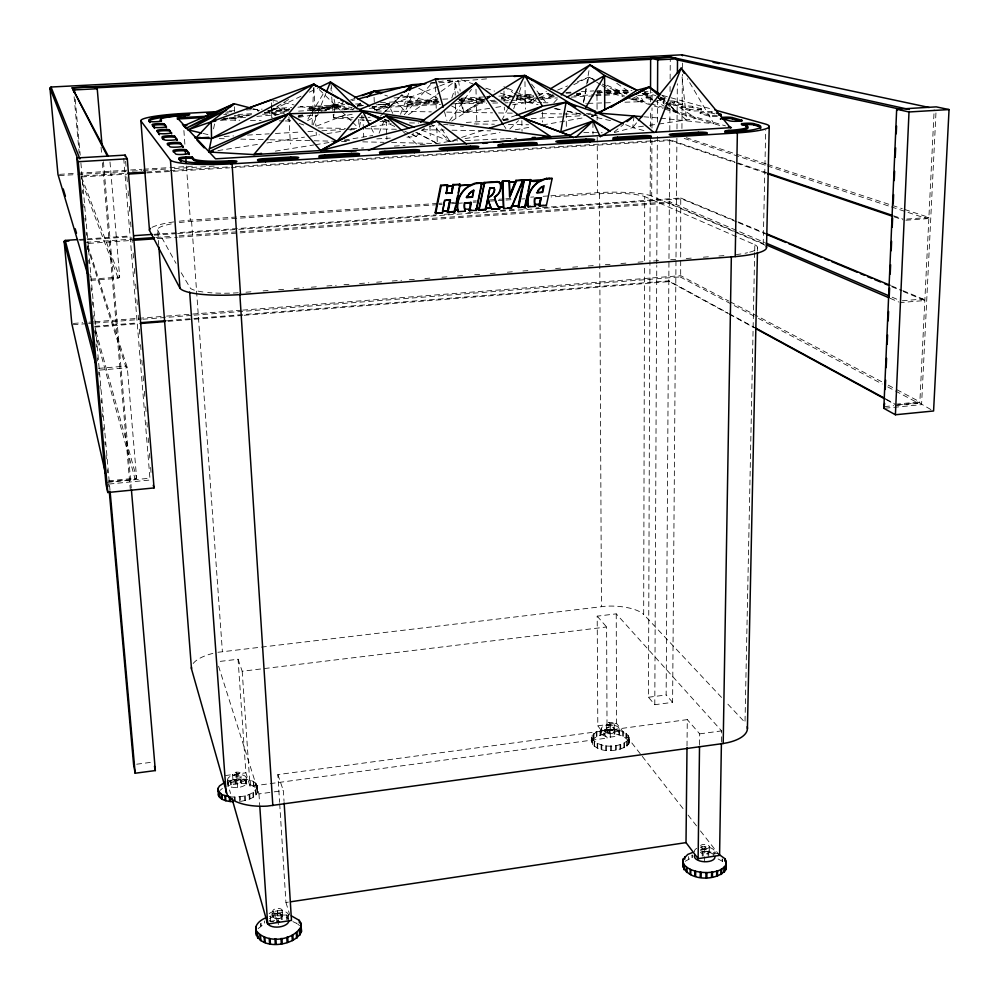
<?xml version="1.0" encoding="UTF-8"?>
<svg xmlns="http://www.w3.org/2000/svg" width="999" height="999" viewBox="0 0 999 999"><rect width="100%" height="100%" fill="white"/><g stroke="black" fill="none" stroke-linecap="round" stroke-linejoin="round"><path stroke-width="0.75" stroke-dasharray="5 3.75" d="M721.54 697.414L643.681 614.447L644.542 266.745M644.567 260.502L644.717 196.578L642.707 195.929A37.762 6.019 -0.9 0 0 603.958 193.494L551.161 196.99M637.824 95.504L647.802 95.092L644.842 94.018L644.842 92.907A36.326 3.859 -1.2 0 0 642.994 92.482M652.597 99.825C638.773 97.09 649.874 95.23 655.232 96.079M646.328 98.027L646.041 96.741M647.577 94.793L647.577 93.681L644.842 92.907M647.876 94.942L647.577 93.681M676.91 138.299L672.602 702.359L654.795 704.707L648.488 697.252L650.361 139.298M650.399 126.823L650.461 109.678M650.486 101.886L650.524 89.423M765.084 245.354A53.122 9.753 -0.2 0 0 763.199 244.206L651.71 196.029L651.91 140.409M651.96 128.047L652.022 107.954M652.06 100.237L652.085 94.056M654.795 704.707L656.768 265.459M656.768 263.898L657.354 133.067M657.404 122.165L657.504 100.35M663.161 102.822L663.161 101.661M665.596 101.049A5.744 0.637 -1 0 0 663.486 101.823L663.473 102.972A5.744 0.637 -1 0 1 665.584 102.21M656.755 100.499L664.81 99.738L664.497 98.451L658.141 96.666M664.81 99.738L664.497 98.451M672.602 702.359L666.133 694.942L669.755 138.312M669.805 130.557L669.979 102.46M670.054 91.546L670.104 84.44M670.142 79.071L670.267 58.804M669.867 102.035A5.744 0.637 -1 0 1 674.263 102.36L682.28 104.633A5.807 0.649 -0.9 0 1 678.845 105.532A5.807 0.649 -0.9 0 1 671.378 105.257L671.39 104.096L663.486 101.823M674.263 102.36L674.275 101.211A5.744 0.637 -1 0 0 669.867 100.874M676.985 128.946L677.334 83.766M681.181 108.029L681.193 106.843M681.518 108.192L681.53 107.005A5.894 0.662 -0.9 0 1 684.989 106.094A5.894 0.662 -0.9 0 1 692.582 106.369L701.023 108.754L701.011 109.952A5.969 0.687 -0.8 0 1 697.564 110.889A5.969 0.687 -0.8 0 1 689.847 110.602L681.518 108.192A5.894 0.662 -0.9 0 1 684.977 107.28A5.894 0.662 -0.9 0 1 692.569 107.555L701.011 109.952M681.93 128.496L682.379 74.313M682.442 68.119L682.492 61.926M682.617 104.795L682.629 103.621M689.847 110.602L689.859 109.403L681.53 107.005M692.569 107.555L692.582 106.369M687.012 746.091L687.287 719.617L277.847 774.6L279.608 802.334M688.386 859.115L688.411 856.618M700.174 113.511L700.187 112.3M685.214 861.3L691.82 857.641L691.857 855.144M717.307 116.533A6.144 0.724 -0.8 0 1 709.34 116.234L700.549 113.686L700.561 112.475A6.069 0.699 -0.8 0 1 704.033 111.526A6.069 0.699 -0.8 0 1 711.875 111.813L714.847 112.65M692.644 854.969L692.619 857.467L691.82 857.641M701.373 110.115L701.398 108.916M699.55 744.779L699.687 733.865L687.287 719.617M709.34 116.234L709.352 114.997L700.561 112.475M714.834 113.874L711.862 113.024L711.875 111.813M702.235 856.068L702.297 851.086L713.323 852.334L718.156 853.945M703.134 856.106L703.196 851.123M704.582 861.725L704.794 846.578L700.524 847.214A4.583 2.223 2.7 0 0 707.479 848.476A4.583 2.223 2.7 0 0 707.679 844.967A4.583 2.223 2.7 0 0 700.611 845.529M700.549 850.673A4.57 2.235 2.8 0 1 705.431 849.562L706.568 849.774A4.57 2.235 2.8 0 1 707.866 853.471A4.57 2.235 2.8 0 1 700.449 852.384M707.866 855.094L707.916 851.36M708.716 856.505L708.791 851.51M709.265 851.672L709.34 846.503M720.229 119.306L720.254 118.057M713.274 856.081L713.323 852.334M714.909 854.058L714.947 851.585M721.428 741.77L721.603 730.881L616.246 613.861L597.19 616.158L597.814 725.823L607.067 738.074L250.075 786.35L245.891 772.814L238.062 659.24L217.17 661.738M722.489 859.003L722.439 861.513L722.052 858.603M754.67 252.522L745.004 722.427L725.798 701.96M754.707 250.974L754.832 244.743L644.717 196.578M757.467 250.811L757.542 247.702M763.199 244.206L765.696 130.407M312.1 124.713L312.6 112.238M312.662 110.677L313.599 87.288M930.906 409.578L919.804 403.146L934.165 109.765M935.951 112.937L921.577 404.632L885.339 408.179M158.741 245.442L157.63 229.096A39.885 6.618 -3 0 1 173.764 223.451M634.103 115.946L632.679 127.622L614.397 132.555M352.147 119.256L333.491 117.832L334.103 113.574M334.303 112.15L335.327 105.045L334.103 99.288M591.545 737.562C590.147 754.507 621.003 753.171 628.808 743.893C632.654 733.241 620.067 729.72 612.075 729.37M628.808 743.893L629.12 737.262M583.553 102.048L586.376 85.714M586.625 84.228L589.198 69.381M607.454 729.457A8.891 3.834 0.6 0 0 604.407 735.938A8.891 3.834 0.6 0 0 619.005 733.94A8.891 3.834 0.6 0 0 607.454 729.457L596.316 732.067L591.883 735.776L591.483 737.899C598.95 748.888 619.805 748.501 628.808 739.397M591.52 742.369L591.883 735.776M359.415 127.173L361.763 115.547M586.338 88.849L583.304 103.534L586.388 103.434M587.562 82.967L588.786 77.098L594.393 79.608M213.549 128.871L214.635 123.651M451.81 97.989L457.704 80.32M513.723 108.816L520.991 87.125M400.524 114.261L409.265 91.733M379.108 133.179L384.265 120.292M313.124 124.975L317.158 114.947M317.744 113.511L325.811 93.469M664.81 98.601L658.166 99.376M411.513 96.791L405.182 111.451L393.082 97.989L411.513 96.791L400.961 95.242M194.131 315.197L680.094 276.898L680.681 275.674L680.744 197.989L536.188 207.954M646.028 97.877L653.995 97.14M647.876 93.819L639.984 94.543M179.033 237.125L669.33 203.059L669.942 201.835L764.572 242.445M501.773 120.367L507.367 109.503M240.572 801.398C246.79 800.199 254.608 798.626 257.555 792.294L257.517 789.959C250.674 780.843 236.376 783.166 226.798 786.201M230.007 796.877C239.398 797.314 251.985 796.69 257.243 787.649L257.205 785.326C253.571 779.058 244.98 779.045 238.561 779.083M310.527 114.748L306.556 121.291L318.319 114.648M311.326 113.436L324.051 92.482M449.513 120.966L471.441 89.41M579.732 92.957C582.892 95.38 575.062 95.017 573.801 95.155M636.55 122.865L632.679 127.622L624.325 124.126M580.569 93.232L576.773 93.881L576.773 94.98M591.92 740.247C601.061 731.305 621.453 730.956 629.12 741.745M404.258 114.673L432.317 82.555M553.858 102.722L558.104 98.277M554.545 96.191L548.951 95.767L552.822 95.105M548.951 95.767L548.938 94.655L550.424 94.218M258.142 928.595L264.71 923.6L264.535 921.003M401.386 95.33L384.503 112.1M382.555 113.911L402.185 94.43M406.943 137.113L415.996 136.576L424.513 128.122M516.271 96.016C533.254 93.094 544.605 98.526 516.221 98.339M533.691 95.817L517.707 97.14M380.332 116.146L383.454 113.112M509.777 129.046L518.531 120.654M357.405 106.069L360.689 103.097M90.709 280.382L118.182 278.359L119.68 277.048L110.002 162.025M514.772 96.091L501.76 97.265L508.666 97.64L508.691 98.751L501.785 98.364L510.302 97.452M219.83 790.559L222.44 788.361M614.173 131.98L623.551 124.438M108.629 481.805L135.14 479.233L136.613 478.109L127.323 367.769L87.2 243.506L132.33 240.372M408.504 114.66L439.822 92.333M441.071 91.433L454.845 81.606L488.336 78.709M438.324 102.198L412.512 104.071C407.729 105.844 402.335 101.661 410.077 101.861L431.531 100.674C439.897 99.912 440.347 102.822 431.568 101.798L405.794 103.671M438.299 101.074L412.462 102.947L405.744 102.547M485.726 98.252L463.673 112.375L451.436 105.819M487.025 97.415L489.622 95.754M905.906 220.23L926.935 218.669L928.895 217.432L903.745 209.178M451.685 121.054L484.353 100.737M485.664 99.925L490.884 96.678M378.484 104.72L383.141 104.47L383.092 103.347C401.086 103.546 376.398 108.379 372.29 106.306M288.586 99.513L267.42 112.437L264.385 112.949L287.7 111.726M389.747 103.746L375.149 105.007M512.649 104.77L527.947 102.385L537.187 96.803M538.511 96.016L546.428 91.234M490.272 96.366L463.673 112.375L459.89 99.188M324.862 110.951L335.327 105.045L342.844 103.047M897.564 404.92L917.969 402.934L919.867 401.873L895.129 388.811M340.684 107.592L314.036 109.528C308.728 111.339 304.433 106.881 312.1 107.255L334.078 106.044C342.22 105.22 342.757 108.267 334.128 107.168L307.517 109.103M340.634 106.456L313.973 108.391L307.455 107.967M593.98 115.06L591.396 116.384L610.526 120.617M594.143 114.985L591.396 116.384L596.84 115.434L591.196 115.185M553.321 95.042L546.503 98.501L540.796 99.7M573.776 84.69L588.786 77.098L594.18 79.883M301.024 96.216L267.42 112.437L264.36 112.875M309.415 92.158L317.819 88.099M596.403 114.298L591.396 116.384L595.379 114.935M509.577 102.735L527.947 102.385L537.849 98.264M539.273 97.677L549.175 93.569M557.654 90.035L567.557 85.914M577.459 81.806L588.786 77.098L595.279 81.269M316.321 126.161L348.164 113.874M438.386 86.463L374.625 110.964L431.356 111.863M439.81 85.914L455.369 79.932M300.187 106.306L321.366 111.014L343.231 102.772M350.512 100.037L354.882 98.389M503.221 119.855L516.271 115.297M227.71 781.181L236.139 779.27M421.478 130.057L449.875 141.309L460.152 137.912M461.613 137.425L485.102 129.645M298.251 115.984L301.223 115.01M313.074 111.126L339.747 102.398M298.264 116.209L302.709 114.873M314.573 111.301L335.327 105.045L352.147 107.58M351.86 100.662L354.87 99.863M357.23 106.206L364.523 105.494M357.18 105.082L361.376 104.545L361.426 105.669M298.089 116.733L305.369 114.947M269.78 921.64L275.437 920.379L275.1 915.184L286.701 915.022L291.87 916.133M269.43 916.445L275.1 915.184M516.333 98.464L527.947 102.385L535.089 100.887M331.705 96.94L333.491 117.832L354.757 113.749M374.513 109.965L389.71 107.043L392.844 113.574M391.596 142.495L437.312 143.519L457.467 139.972M465.059 138.636L499.999 132.48M515.209 129.808L531.955 126.861M542.607 124.975L585.289 117.457M220.329 120.28L249.188 115.472M298.551 117.37L313.861 114.848M344.493 109.803L355.207 108.042M275.337 151.136L313.811 144.967M315.347 144.718L332.28 142.008M344.355 140.072L368.256 136.239M369.755 136.001L372.764 135.514M429.782 126.374L441.77 124.45M217.957 652.285L605.681 606.206A35.177 13.137 0.2 0 1 641.808 612.961L643.681 614.447M217.907 150.587L259.253 144.156M266.908 142.969L304.495 137.125M310.402 136.201L319.368 134.815M327.01 133.616L342.295 131.244M349.95 130.057L354.533 129.346M371.316 126.736L391.133 123.651M489.685 108.329L463.673 112.375L461.426 98.664M495.816 107.38L503.459 106.194M289.872 109.54L265.334 111.076M259.553 110.227L257.43 110.727L258.591 111.139M271.241 914.122L282.605 912.399M700.549 849.4L707.866 848.288M279.708 803.87L285.939 902.497L289.023 902.035M278.159 913.298L277.447 910.888L272.702 911.6L273.064 916.97A4.808 2.485 -5.7 0 1 277.085 913.848L278.334 913.748A4.808 2.485 -5.7 0 1 282.255 916.857A4.808 2.485 -5.7 0 1 274.95 918.468L273.052 916.87A4.808 2.485 -5.7 0 1 277.073 913.748L278.321 913.648A4.808 2.485 -5.7 0 1 282.242 916.745A4.808 2.485 -5.7 0 1 274.937 918.368L273.401 917.469M430.581 82.905L436.725 82.005M438.261 81.781L445.929 80.657M447.465 80.432L450.524 79.982M223.077 118.769L227.66 118.119M229.196 117.894L252.135 114.623M503.321 120.142L511.026 119.043M643.468 126.149L632.679 127.622L646.191 131.169M649.625 125.3L657.33 124.251M658.878 124.038L696.166 118.444L668.219 99.75M218.581 666.196L258.966 793.918L272.69 792.045M274.213 791.845L283.366 790.596L284.041 801.41M699.687 733.865L721.603 730.881M236.151 772.202L236.676 773.988L240.796 773.438L241.121 778.196M609.003 722.489L610.252 724.1L614.01 723.601M225.449 775.549L245.891 772.814M597.814 725.823L616.508 723.326L641.308 755.119M232.692 781.493L242.607 780.169M607.242 731.168L616.296 729.957M136.676 764.21L152.048 762.2M648.488 697.252L666.133 694.942M238.062 659.24L242.195 671.241L606.618 626.985L607.067 738.074M586.351 113.711L590.946 113.162M596.952 91.658L599.3 91.446A36.326 3.859 -1.2 0 1 630.619 91.259M596.965 92.745L599.3 92.532A36.314 3.884 -1.2 0 1 630.619 92.358M484.665 100L458.029 101.473M288.923 110.827L265.397 112.213M108.604 480.844L136.613 478.109L94.992 327.834M895.554 404.233L919.867 401.873M107.255 482.38L149.925 478.209L123.701 158.092M884.502 406.593L893.718 405.694M895.241 405.544L919.804 403.146M109.028 484.04L151.623 479.87M437.525 204.683L186.776 221.753A39.885 6.618 -3 0 0 177.847 222.814M223.102 119.218L247.677 117.17M256.88 116.396L279.92 114.473M98.539 368.381L125.587 366.109L127.323 367.769L98.751 370.179M902.272 300.774L923.026 299.026L924.824 300.512L900.111 302.597M281.893 914.747L282.23 919.942L276.373 920.291L276.036 915.109M73.352 323.439L82.667 322.702M88.886 322.215L93.544 321.853M95.105 321.728L164.997 316.233M166.546 316.109L241.109 310.239M242.657 310.127L680.681 275.674L728.795 301.061M73.027 324.737L87 323.639M88.549 323.514L93.207 323.152M94.768 323.027L141.346 319.355M142.894 319.23L192.57 315.322M94.568 326.323L138.024 322.889M167.52 320.554L192.345 318.581M193.906 318.469L668.831 280.856L727.559 312.812M95.067 327.11L138.536 323.664M168.032 321.328L242.532 315.422M244.093 315.297L669.417 281.581L728.134 313.561M245.966 292.207L253.746 291.621M263.087 290.896L270.866 290.309M278.646 289.71L286.413 289.111M294.193 288.524L303.534 287.799M311.313 287.213L319.093 286.613M326.873 286.014L336.201 285.302M343.981 284.703L350.212 284.228M359.54 283.516L368.881 282.804M376.648 282.205L384.428 281.606M392.207 281.019L401.548 280.294M409.328 279.708L417.107 279.108M424.887 278.509L432.667 277.922M441.995 277.198L449.775 276.611M457.554 276.011L463.773 275.537M474.662 274.7L482.442 274.101M490.222 273.514L498.002 272.914M507.342 272.203L515.122 271.603M522.902 271.004L530.681 270.417M540.009 269.693L546.228 269.218M555.569 268.506L563.349 267.907M572.677 267.195L578.908 266.721M588.236 266.009L596.016 265.409M605.357 264.698L610.014 264.335M620.916 263.499L628.696 262.912M638.024 262.2L644.243 261.713M653.583 261.001L661.363 260.402M670.691 259.69L676.922 259.216M686.251 258.504L692.482 258.029M703.371 257.193L709.59 256.718M718.93 256.006L726.698 255.407M90.659 279.183L119.68 277.048L81.181 176.024L126.336 173.252M906.792 219.068L928.895 217.432M614.085 734.128L614.073 729.682L609.203 729.495L604.42 729.844L604.445 734.29M614.023 728.096A3.959 1.698 0.6 0 1 611.513 730.232L610.501 730.306A3.959 1.698 0.6 0 1 606.393 728.321A3.959 1.698 0.6 0 1 612.037 727.197L614.023 728.196A3.959 1.698 0.6 0 1 611.513 730.319L610.501 730.394A3.959 1.698 0.6 0 1 606.393 728.234A3.959 1.698 0.6 0 1 612.037 727.11L613.573 727.784M430.369 83.367L454.845 81.606L458.204 93.332M459.428 100.337L483.504 99.013M79.208 239.46L85.427 239.023M86.975 238.923L130.507 235.914M153.821 234.315L436.713 214.81M444.48 214.273L455.369 213.524M467.794 212.662L474.013 212.238M486.451 211.376L491.108 211.064M500.437 210.414L517.544 209.241M523.751 208.803L526.86 208.591M79.72 240.309L85.939 239.885M87.487 239.772L131.019 236.763M154.333 235.152L176.099 233.654M177.66 233.541L681.33 198.776L737.187 222.115M85.939 242.32L132.53 239.098M155.832 237.475L172.914 236.288M179.133 235.864L669.942 201.835M157.243 238.636L177.472 237.238M179.196 221.204A47.915 7.955 -3 0 1 190.334 220.142L437.425 203.446M438.986 203.346L442.095 203.134M451.411 202.497L454.52 202.298M473.176 201.036L476.286 200.824M490.272 199.875L504.258 198.926M505.806 198.826L513.573 198.302M530.669 197.153L533.778 196.94M543.106 196.303L549.325 195.891M550.874 195.779L597.502 192.632A45.367 7.243 -0.9 0 1 651.71 196.029M439.085 204.583L442.195 204.37M451.536 203.734L457.767 203.321M459.315 203.209L462.437 202.997M473.326 202.26L476.448 202.048M490.447 201.099L496.678 200.674M498.239 200.574L504.458 200.15M506.018 200.05L512.25 199.625M521.59 198.988L524.7 198.789M59.515 174.35L76.636 173.302M78.184 173.202L141.983 169.293M143.531 169.206L168.431 167.682M169.98 167.582L194.88 166.059M59.216 175.612L76.324 174.563M77.872 174.463L126.086 171.503M132.305 171.129L141.633 170.554M143.194 170.454L168.069 168.931M174.288 168.544L214.723 166.071M146.578 172.003L168.381 170.654M169.942 170.567L229.108 166.92M235.327 166.533L669.742 139.785L766.92 172.79M81.668 176.948L126.836 174.163M147.078 172.914L229.62 167.82M231.181 167.732L670.354 140.634L735.114 162.687M352.822 148.614L363.574 147.964M394.318 146.116L405.082 145.467M425.037 144.256L417.382 144.718L408.404 136.513M224.226 136.451L233.529 135.914M247.477 135.102L269.193 133.841M275.387 133.479L300.2 132.043M307.954 131.593L315.709 131.144M321.903 130.782L345.167 129.445M346.715 129.346L354.47 128.896M466.283 122.427L497.152 120.629M503.321 120.28L511.076 119.83M531.231 118.656L585.476 115.522M344.568 140.809L352.247 140.359M376.81 138.898L390.372 138.099M229.395 110.939L235.627 110.602M246.528 110.002L251.199 109.74M252.759 109.665L262.1 109.141M273.002 108.541L291.696 107.517M297.927 107.18L344.655 104.608M355.557 104.008L361.788 103.671M380.469 102.647L441.221 99.301M442.769 99.213L449.001 98.876M461.463 98.189L484.827 96.903M486.388 96.816L491.058 96.566M498.851 96.141L511.301 95.454M517.532 95.105L536.226 94.081M537.787 93.993L548.688 93.394M565.821 92.457L572.052 92.108M581.393 91.596L593.856 90.909M226.773 111.95L232.779 111.626M271.129 109.515L289.71 108.804M458.204 99.213L483.566 97.989M566.133 93.269L572.052 92.944M225.349 113.174L228.346 113.012M268.232 110.814L288.711 109.865M459.752 100.237L483.591 99.101M516.283 97.115L533.716 96.915M223.739 114.523L226.748 114.361M237.899 114.485L255.02 113.536M298.601 111.126L351.511 108.192M371.74 107.068L440.222 103.272M458.891 102.235L483.791 100.862M490.022 100.512L499.363 100M500.911 99.912L510.252 99.388M516.483 99.051L538.261 97.84M539.822 97.752L553.833 96.978M574.063 95.854L594.293 94.73M595.854 94.643L616.083 93.531L624.737 96.079M234.615 115.834L250.1 114.972M262.5 114.286L284.191 113.074M321.366 111.014L327.56 110.664M341.496 109.89L353.883 109.203M369.355 108.342L440.559 104.383M455.994 103.534L485.139 101.91M491.271 101.573L497.415 101.224M503.546 100.887L509.69 100.549M511.213 100.462L535.764 99.101M537.3 99.013L557.33 97.902M571.241 97.128L594.43 95.842M595.978 95.754L616.083 94.63L623.326 96.791M238.249 292.769L233.754 293.019A46.716 9.141 -3 0 1 207.705 292.532M429.832 122.827L449.875 141.309L457.642 140.959M465.409 140.597L504.245 138.811M505.806 138.749L516.683 138.249M383.141 104.47L389.797 104.87M363.511 105.657L356.98 105.395M587.924 103.384L612.624 102.61M624.962 102.21L643.481 101.623L639.835 95.33M451.386 103.846L486.6 103.172M492.732 103.059L498.851 102.934M504.982 102.822L508.041 102.76M333.491 117.832L353.334 117.545M359.44 117.457L370.13 117.295M576.348 93.881L580.581 94.331M553.121 95.105L548.938 94.655M446.74 112.113L492.532 112.837M498.601 112.937L512.275 113.149M541.608 113.624L561.675 113.936M563.224 113.961L580.207 114.236M587.862 114.361L592.457 114.435M221.528 119.955L239.797 120.242M250.462 120.417L261.126 120.579M279.345 120.867L283.878 120.929M285.389 120.954L291.433 121.054M409.49 122.902L418.668 123.039M474.188 123.913L494.405 124.226M508.404 124.438L528.621 124.763M318.057 127.934L345.429 128.396M351.511 128.509L357.592 128.609M365.322 128.734L396.353 129.258M422.664 129.708L444.28 130.07M452.01 130.207L490.609 130.857M583.791 132.43L602.235 132.742M514.023 93.257L527.947 102.385L541.795 102.672M543.331 102.71L547.939 102.797M219.231 138.624L225.374 138.761M240.734 139.111L268.381 139.735M269.917 139.76L312.6 140.722M314.123 140.759L335.377 141.234M341.446 141.371L347.527 141.508M362.724 141.846L383.991 142.32M597.352 92.445L602.659 92.457L602.659 93.556L597.352 93.544M359.927 119.855L364.585 120.205M366.146 120.33L372.365 120.804M380.132 121.403L389.46 122.115M643.768 116.783L659.078 118.019M660.601 118.144L713.885 123.714L687.374 78.709M443.556 124.301L448.126 124.788M449.65 124.95L454.233 125.437M460.327 126.086L463.374 126.411M447.34 80.644L454.845 81.606L455.219 95.192M614.26 729.72L618.681 730.406L618.693 734.852M401.198 95.792L439.21 102.11M705.431 849.562L706.568 849.774M632.005 99.363L643.481 101.623L635.839 96.379M554.233 108.641L561.663 110.19M567.607 111.426L580.993 114.223M527.947 102.385L538.061 104.62M555.456 108.454L561.301 109.753M567.145 111.039L580.282 113.936M277.485 101.261L271.428 99.912L273.539 102.148M283.541 102.61L294.131 104.957M277.959 114.823L267.42 112.437L276.049 115.422M203.097 133.441L209.128 134.89M252.959 108.654L260.19 110.539M335.327 105.045L352.909 109.89M662.562 95.417L711.95 109.166M644.205 92.345L655.881 95.629M674.275 101.211L682.292 103.471A5.807 0.649 -0.9 0 1 678.858 104.358A5.807 0.649 -0.9 0 1 671.39 104.096M656.867 97.427L664.485 99.588M646.341 96.891L652.597 98.689M666.108 103.734L671.378 105.257M631.942 98.214L649.3 103.347M650.761 103.784L662.399 107.218M663.848 107.655L725.511 125.886M629.108 98.501L663.099 108.616M664.585 109.053L722.627 126.324M686.301 137.7L735.114 153.746M736.588 154.233L766.183 163.948M767.657 164.435L902.272 208.691M684.215 138.411L889.934 206.443M891.408 206.93L926.935 218.669M461.101 79.833L472.727 83.754M485.814 88.162L494.53 91.109M500.337 93.069L514.872 97.977M893.543 215.784L902.372 218.781M736.588 163.199L766.033 173.214M894.105 216.833L902.934 219.83M287.537 119.393L290.422 120.38M299.038 123.364L304.782 125.35M384.827 95.105L387.587 96.066M384.652 119.306L389.036 120.867M384.303 119.73L390.085 121.903M384.315 119.505L390.097 121.728M680.744 197.989L736.663 221.303M738.086 221.903L765.334 233.254M891.483 285.876L901.523 290.06M902.959 290.659L923.026 299.026M738.623 222.715L765.833 234.078M891.882 286.75L901.91 290.934M903.346 291.533L924.824 300.512M892.182 297.202L899.35 300.287M292.882 921.615L296.965 923.538L296.803 920.941M669.33 203.059L764.772 244.231M890.134 298.289L898.688 301.985M665.746 107.08L677.909 113.024L666.408 102.61M607.017 85.277L626.648 94.081M633.666 97.228L643.481 101.623M508.054 88.474L537.15 101.561M382.305 120.542L394.93 126.561M404.757 131.231L410.377 133.903M411.775 134.578L415.996 136.576L413.149 133.042M602.285 84.053L625.249 95.892M415.709 132.305L437.312 143.519L436.713 124.163M730.169 301.785L882.754 382.292M888.248 385.189L893.743 388.087M680.094 276.898L757.092 317.694M758.466 318.431L882.217 383.991M887.724 386.913L917.969 402.934M418.806 88.324L437.837 98.539M417.058 132.655L437.312 143.519M728.92 313.561L754.869 327.684M885.988 399.038L894.18 403.496M729.507 314.31L754.083 327.697M886.55 399.862L894.742 404.32M718.081 858.953L722.002 861.101M642.157 93.344L652.634 99.45M653.945 100.212L664.435 106.319M372.34 107.542L378.896 111.538M754.832 244.743L756.405 245.717A44.218 8.117 -0.2 0 1 749.75 252.173M596.578 82.105L600.486 84.615M601.785 85.452L605.681 87.949M606.98 88.786L616.083 94.63L616.083 93.531M503.896 86.613L512.762 92.42M661.862 95.492L666.945 98.901M616.72 83.279L629.47 92.02M412.237 134.003L415.996 136.576M297.839 924.225L299.575 925.586M657.105 96.603L664.447 102.398M665.671 103.359L677.909 113.024M660.514 97.065L665.047 101.099M669.592 105.132L686.625 120.242L681.78 74.263M660.651 97.403L665.259 101.573M402.809 131.381L407.292 135.489M319.268 89.598L340.297 110.202M341.408 111.276L351.373 121.041M352.472 122.128L358.004 127.547M656.942 96.691L664.372 104.083M665.434 105.145L669.68 109.366M277.759 106.606L284.091 113.312M597.19 616.158L606.618 626.985M668.831 280.856L669.417 281.581M531.53 84.066L546.765 103.521M642.27 756.343L684.253 810.152M688.074 815.047L696.665 826.048M700.474 830.943L719.567 855.394M704.794 846.578L706.443 848.713M669.742 139.785L670.354 140.634M504.158 125.949L505.881 128.546M441.583 128.734L449.875 141.309M157.542 229.932L176.024 263.361M181.206 272.727L190.572 288.499A46.716 9.141 -3 0 0 206.531 292.407M371.141 127.81L374.687 134.74M82.293 182.842L118.182 278.359M277.847 774.6L283.366 790.596M87.35 246.741L125.587 366.109M285.939 902.497L289.772 914.897M227.148 781.543L230.557 793.543M444.443 111.663L446.928 120.542M94.755 331.755L135.14 479.233M330.731 83.454L332.567 92.095M458.441 80.37L460.189 91.046M75.237 99.226L80.207 155.132M80.894 162.899L110.027 490.584M74.126 96.753L79.146 153.047M81.219 176.323L81.493 179.433M82.455 190.297L82.73 193.394M83.704 204.271L83.978 207.367M84.94 218.232L85.227 221.341M86.189 232.205L86.463 235.314M87.437 246.179L87.737 249.638M88.674 260.14L88.973 263.449M89.922 274.113L90.197 277.247M91.159 287.987L91.446 291.184M92.383 301.785L92.682 305.157M93.619 315.597L93.931 319.131M94.893 329.995L95.18 333.104M96.141 343.968L96.416 347.065M97.39 357.929L97.665 361.039M98.626 371.903L98.901 375.012M99.875 385.876L100.15 388.973M101.124 399.85L101.399 402.947M102.36 413.811L102.635 416.92M103.609 427.784L103.884 430.894M104.845 441.758L105.132 444.855M106.094 455.719L106.369 458.828M107.343 469.692L107.617 472.802M108.579 483.666L108.854 486.763M330.931 87.974L331.193 90.959M101.074 147.24L101.736 154.995M102.398 162.762L130.245 488.773M103.446 161.726L131.244 487.887M125.624 161.301L126.124 167.52M126.885 176.835L127.397 183.054M128.034 190.821L128.659 198.589M129.296 206.368L129.932 214.136M130.569 221.903L131.069 228.122M131.831 237.45L132.343 243.656M133.104 252.984L133.616 259.203M134.378 268.531L134.877 274.737M135.639 284.066L136.151 290.284M136.913 299.613L137.412 305.819M138.174 315.147L138.561 319.805M139.323 329.133L139.823 335.352M140.584 344.667L141.096 350.886M141.858 360.214L142.37 366.433M143.132 375.749L143.631 381.968M144.393 391.296L144.905 397.515M145.667 406.83L146.041 411.501M146.928 422.377L147.315 427.035M148.202 437.912L148.576 442.582M149.475 453.459L149.85 458.116M150.612 467.445L151.124 473.663M227.76 779.994L228.084 784.565M240.247 796.715L240.484 800.236M239.41 796.777L239.735 801.46M236.676 773.988L237.662 787.961M235.964 779.32L236.288 783.928M235.464 783.99L235.14 779.382L240.247 778.995L240.572 783.603M235.04 797.115L235.364 801.797M234.228 797.077L234.478 800.586M232.567 774.537L232.904 779.307M191.571 221.341L222.39 651.573M230.994 780.194L231.318 784.802M183.891 130.507L185.115 147.515M186.438 166.059L190.334 220.142M230.207 780.344L230.532 784.952M249.038 794.442L249.363 799.113M246.254 777.509L246.566 782.08M245.891 779.357L246.204 783.953M245.18 779.22L245.492 783.828M245.267 795.716L245.592 800.399M244.468 795.878L244.792 800.561M241.034 779.033L241.358 783.641M257.205 785.326L257.555 792.294M257.043 788.024L257.355 792.682M256.056 783.528L256.368 788.161M255.831 783.191L256.144 787.811M255.956 790.009L256.268 794.667M255.544 790.371L255.856 795.029M253.659 781.68L253.971 786.288M253.247 781.38L253.559 786.001M253.396 792.244L253.721 796.915M252.822 792.557L253.134 797.227M261.064 923.113L261.251 925.723M260.402 923.526L260.577 926.123M250.187 780.256L250.499 784.864M242.195 671.241L250.075 786.35M249.75 794.193L250.075 798.863M270.342 916.245L270.679 921.44M258.966 793.918L259.69 804.757M282.18 910.176L282.517 915.434M280.981 914.697L281.318 919.892M277.447 910.888L278.471 926.66M288.436 914.647L288.674 918.506M287.525 915.196L287.774 919.092M286.701 915.022L287.025 920.216M234.34 106.793L235.414 123.614M271.603 102.847L271.853 107.255M271.94 108.716L272.44 117.52M284.478 108.779L284.54 109.915M288.911 116.821L290.397 144.018M286.201 109.927L286.263 111.064M313.886 87.263L315.209 113.599M315.297 115.147L315.846 125.986M316.159 132.193L316.308 135.29M313.973 108.391L314.036 109.528M312.1 107.255L312.163 108.391M336.064 107.168L336.114 108.304M334.078 106.044L334.128 107.168M358.716 119.306L359.053 127.073M362.837 115.734L363.748 136.963M374.076 97.315L374.388 104.895M374.45 106.418L374.575 109.44M386.176 120.654L386.725 134.628M386.788 136.176L386.9 139.286M385.339 104.445L385.389 105.582M410.077 101.861L410.114 102.984M412.462 102.947L412.512 104.071M429.92 125.699L430.244 135.727M435.564 86.776L436.226 108.267M434.041 101.761L434.078 102.885M431.531 100.674L431.568 101.798M460.851 100.287L460.876 101.399M455.482 104.258L455.856 117.845M482.167 99.101L482.205 100.225M479.42 98.039L479.445 99.151M475.986 89.186L476.835 124.176M501.76 97.265L501.785 98.364M505.781 96.591L505.806 97.702M503.983 91.009L504.195 101.274M504.308 107.143L504.37 110.077M521.853 120.604L522.04 131.443M529.745 96.478L529.757 97.59M526.748 95.442L526.773 96.541M524.962 81.668L525.424 109.166M271.528 105.869L271.728 117.77M542.432 111.95L542.569 122.078M566.196 112.687L566.358 127.66M597.065 109.266L596.965 90.747A46.141 4.908 -1.2 0 1 632.03 90.484M597.102 115.447L597.127 120.08M597.215 137.05L597.502 192.632M600.024 730.719L600.049 735.164M597.689 743.618L597.714 748.126M597.177 743.356L597.202 747.864M596.903 731.855L596.927 736.3M592.919 122.515L592.994 134.128M596.316 732.067L596.341 736.513M594.48 741.957L594.505 746.453M593.98 733.516L594.005 737.974M594.143 741.645L594.168 746.141M593.531 733.79L593.568 738.249M592.22 739.672L592.395 744.492M592.157 735.464L592.182 739.922M609.203 729.495L609.228 733.928M606.293 724.175L606.318 728.671M606.455 745.629L606.468 750.149M605.706 745.516L605.719 750.024M605.182 729.782L605.207 734.228M599.3 91.446L599.3 92.532M599.425 193.719L601.448 606.53M601.773 744.879L601.798 749.387M601.386 728.845L601.398 733.241M601.111 744.68L601.136 749.188M600.724 730.581L600.749 735.027M616.246 613.861L616.508 723.326M616.283 745.466L616.296 749.987M615.509 745.529L615.521 750.037M614.81 729.794L614.822 734.24M614.198 724.038L614.21 728.533M611.413 745.828L611.425 750.349M610.614 745.803L610.626 750.311M610.252 724.1L610.302 737.587M609.989 729.52L610.002 733.965M628.146 735.164L628.309 739.972M627.235 741.42L627.235 745.916M626.785 741.695L626.798 746.191M626.323 733.553L626.323 738.011M625.973 733.241L625.973 737.699M624.475 743.181L624.487 747.677M623.888 743.393L623.888 747.901M623.264 731.88L623.264 736.338M622.739 731.618L622.752 736.076M620.741 744.555L620.754 749.075M620.029 744.705L620.042 749.213M619.33 730.606L619.343 735.052M619.155 728.546L619.168 732.941M629.07 737.612L629.07 742.095M628.558 739.722L628.558 744.205M152.01 227.372A47.915 7.955 -3 0 1 173.976 221.89M193.157 663.511A37.025 14.336 -4.8 0 1 213.749 653.184M643.006 91.184A46.141 4.908 -1.2 0 1 652.085 92.507M642.981 93.594A36.314 3.884 -1.2 0 1 644.842 94.018M606.917 93.357A25.499 2.722 -1.2 0 1 627.285 93.581M717.319 115.297A6.144 0.712 -0.8 0 1 709.352 114.997M700.549 113.686A6.069 0.699 -0.8 0 1 704.02 112.737A6.069 0.699 -0.8 0 1 711.862 113.024M269.493 918.705A10.802 5.607 -5.7 0 1 280.707 915.796A10.802 5.607 -5.7 0 1 288.761 919.792M269.156 913.573A10.814 5.582 -5.7 0 1 284.191 911.313A10.814 5.582 -5.7 0 1 286.488 918.968M273.838 921.79A10.814 5.582 -5.7 0 1 269.343 920.379M701.023 108.754A5.969 0.674 -0.9 0 1 697.577 109.678A5.969 0.674 -0.9 0 1 689.859 109.403M747.527 252.722A44.218 8.117 -0.2 0 1 745.067 253.234M740.946 253.946A44.218 8.117 -0.2 0 1 736.375 254.545M700.973 851.872A10.29 5.032 2.8 0 1 712.936 854.033M701.036 846.94A10.29 5.02 2.8 0 1 712.162 848.576A10.29 5.02 2.8 0 1 714.148 854.133M694.492 851.885A10.29 5.02 2.8 0 1 696.74 848.301M720.629 119.493A6.244 0.737 -0.7 0 1 720.704 118.918M605.831 92.295A25.499 2.71 -1.2 0 1 629.632 92.67M234.153 775.649A4.158 1.836 -5.4 0 0 240.796 773.925A4.158 1.836 -5.4 0 0 235.09 772.414A4.158 1.836 -5.4 0 0 234.153 775.649M234.49 780.331A4.158 1.848 -5.4 0 0 241.121 778.596A4.158 1.848 -5.4 0 0 235.427 777.072A4.158 1.848 -5.4 0 0 234.49 780.331M607.629 725.349A3.959 1.686 0.6 0 0 614.135 724.475A3.959 1.686 0.6 0 0 609.003 722.489A3.959 1.686 0.6 0 0 607.629 725.349M231.681 787.1A9.353 4.183 -5.4 0 0 246.578 783.166A9.353 4.183 -5.4 0 0 233.741 779.744A9.353 4.183 -5.4 0 0 231.681 787.1M231.356 782.517A9.366 4.158 -5.4 0 0 246.266 778.596A9.366 4.158 -5.4 0 0 233.416 775.187A9.366 4.158 -5.4 0 0 231.356 782.517M604.383 731.53A8.904 3.821 0.6 0 0 618.993 729.532A8.904 3.821 0.6 0 0 607.429 725.062A8.904 3.821 0.6 0 0 604.383 731.53M274.613 913.098A4.808 2.473 -5.6 0 0 282.218 910.813A4.808 2.473 -5.6 0 0 275.524 908.765A4.808 2.473 -5.6 0 0 274.613 913.098"/><path stroke-width="1.5" d="M612.974 139.435A6.643 0.862 -1 0 1 617.494 138.499L642.532 136.975L642.532 135.639A6.631 0.849 -0.9 0 1 650.986 136.026A6.631 0.849 -0.9 0 1 646.927 137.175L621.728 138.711A6.643 0.849 -1 0 1 613.311 138.324A6.643 0.849 -1 0 1 617.494 137.163L642.532 135.639M650.536 87.862L650.636 58.242L670.279 57.243L677.522 58.829L677.409 72.852M657.529 94.118L657.692 59.853L650.636 58.242M670.816 135.365A6.618 0.837 -0.8 0 1 673.613 135.077L673.613 133.754L698.313 132.243A6.606 0.837 -0.7 0 1 706.855 132.617A6.606 0.837 -0.7 0 1 703.046 133.741L678.209 135.265A6.618 0.837 -0.8 0 1 669.692 134.89A6.618 0.837 -0.8 0 1 673.613 133.754M726.148 866.433L726.073 869.255C716.708 883.478 679.245 880.781 683.141 859.252L687.774 854.407L692.669 852.472M682.916 866.633L683.141 859.252M683.403 858.84L682.891 867.082M683.953 869.417L684.003 864.385M684.165 869.867L684.215 864.834L682.941 862.05M684.765 859.152L684.79 856.655M721.403 743.331L719.567 855.394L698.126 858.653L686.013 842.619L687 747.652M686.413 872.052L686.463 867.007M686.837 872.464L686.887 867.419L684.215 864.834M690.122 874.337L690.172 869.267M673.613 135.077L698.301 133.566L698.313 132.243M690.746 874.687L690.796 869.63L686.887 867.419M694.829 876.098L694.892 871.028M695.604 876.373L695.666 871.303L690.796 869.63M698.126 858.653L699.525 746.34M700.224 877.234L700.287 872.152M701.111 877.397L701.173 872.314L695.666 871.303M705.931 877.646L705.993 872.564M706.842 877.684L706.917 872.614C713.81 872.164 722.764 871.178 726.161 864.21L726.248 861.4L724.849 858.641L718.793 854.295M720.779 115.559L720.791 114.323L716.333 113.062M711.525 877.297L711.613 872.227M712.424 877.234L712.499 872.152M716.645 876.235L716.733 871.165M724.874 132.392A6.593 0.824 -0.6 0 1 728.958 131.693L728.97 130.382A30.007 3.684 -0.7 0 0 745.741 125.375L745.716 126.673M717.457 876.048L717.532 870.978M732.242 117.557L741.67 120.205L741.645 121.478L732.23 118.806L732.242 117.557A6.244 0.737 -0.7 0 0 721.565 117.495M720.916 874.525L721.003 869.455M158.866 246.99L191.496 668.918L227.36 795.079A42.845 19.318 -5 0 0 267.37 806.093L723.189 743.518L731.343 256.606M721.578 874.237L721.665 869.167M724.05 872.289L724.138 867.232M724.512 871.915L724.6 866.857M216.933 111.626L182.667 113.511A48.776 5.407 -2.5 0 0 140.871 120.904L149.488 230.407L179.97 288.236A56.131 10.989 -3 0 0 240.497 294.58L735.214 256.593L737.362 132.904A54.183 6.656 -0.7 0 0 765.833 124.163L714.947 110.002M724.799 861.15L724.849 858.641M725.823 869.679L725.911 864.635M726.073 869.255L726.248 861.4M760.414 128.634A42.745 5.282 -0.7 0 0 757.454 125.961L753.745 124.912L753.77 123.626A6.431 0.774 -0.6 0 0 746.191 123.252A6.431 0.774 -0.6 0 0 741.458 124.151L741.882 124.338M757.454 125.961L757.479 124.675L753.77 123.626M747.414 728.82L757.442 252.372M766.508 247.74L769.23 126.548M233.154 801.697C227.884 801.385 220.392 800.599 218.394 794.892M224.738 782.367L219.493 785.938L218.094 788.286L218.044 790.621L221.878 794.642L230.007 796.877L230.344 801.56M497.539 194.443A11.264 10.677 -66 0 1 494.455 196.865L494.805 197.053A27.148 25.562 -65.3 0 0 498.588 207.08L499.812 208.828L492.02 209.365L491.058 207.53A30.282 28.521 -65.2 0 1 488.286 197.49A9.141 8.666 -65.8 0 0 494.767 189.91L493.943 187.962L494.418 189.71A9.128 8.666 -65.9 0 1 487.949 197.303L489.922 187.712L494.08 187.987L493.506 187.662M883.828 408.329L896.665 109.228L936.238 106.868L949.05 109.565L933.578 410.989L895.404 414.76L883.828 408.329L884.639 403.471M885.239 389.448L885.638 380.095M886.175 367.62L886.588 358.266M887.187 344.243L887.587 334.89M888.186 320.854L888.598 311.501M889.197 297.477L889.597 288.124M890.209 274.088L890.609 264.735M891.208 250.712L891.608 241.358M892.219 227.322L892.619 217.982M893.218 203.946L893.618 194.593M894.23 180.569L894.629 171.216M895.229 157.18L895.641 147.827M896.24 133.804L896.578 126.011M895.404 414.76L909.003 111.975L896.665 109.228L897.239 110.414M451.735 190.022L452.847 184.515L453.484 184.89L451.823 193.169L452.884 186.089L447.302 186.451L447.24 184.877L440.634 185.315L435.152 212.812L442.545 212.762L444.705 200.2L442.507 211.189L447.914 210.814L450.124 199.837L446.053 200.112M451.823 193.169L446.078 193.331L447.302 186.451M446.403 193.519L447.877 185.265L447.24 184.877M435.764 213.224L441.258 185.689L440.634 185.315M447.952 212.387L447.315 211.975L449.8 199.638L450.437 200.037L447.952 212.387L454.707 211.925L460.264 184.453L452.847 184.515M454.707 211.925L454.345 210.14L457.617 210.152L457.317 207.942A23.064 21.903 -64 0 1 468.281 186.376L471.029 184.89L459.328 185.452L459.602 184.078M455.544 205.994L454.657 210.352L457.617 210.152M456.131 203.084L457.604 195.816M458.191 192.907L459.652 185.639L471.029 184.89M467.957 186.176L474.438 183.329L482.055 183.029L476.436 210.427L469.055 210.477L471.066 202.485L464.46 202.934A17.108 16.234 -64.1 0 0 464.51 209.053L469.667 209.315M470.179 205.02L470.729 202.285L471.391 202.685L469.717 210.889M466.683 197.59L472.515 197.203L473.913 190.347A17.12 16.246 -64.1 0 0 466.77 197.415L466.446 197.215A17.108 16.234 -64.1 0 1 467.532 195.479M478.996 208.679L476.048 208.654L478.996 208.679L484.053 184.041L481.431 184.216L481.381 182.655M476.386 208.866L481.431 184.216M489.922 187.712L485.751 209.79L479.045 210.252L478.658 208.479M484.053 184.041L483.991 182.48L497.315 181.593L500.487 183.504A11.276 10.677 -66 0 1 494.805 197.053M479.045 210.252L484.677 182.854L483.991 182.48M485.751 209.79L485.352 208.017M485.976 206.855L487.662 198.664M251.511 108.279L234.153 103.734L211.214 121.791L211.551 138.449L208.716 152.01L253.796 154.583L326.685 150.187M521.528 189.91L517.907 207.13L518.631 207.53L525.087 207.093L530.844 179.832L523.638 179.882L522.14 187.025M507.717 207.829L510.826 207.617L511.401 206.231L518.556 205.969L523.713 181.443L521.778 181.356L522.365 179.97L523.089 180.344L511.538 208.017L503.758 208.554L503.021 206.805L499.4 207.055M518.631 207.53L524.375 180.257L530.844 179.832M529.82 180.831C556.068 177.635 528.846 184.615 530.107 179.458M527.447 193.993L525.012 205.532L527.797 205.332L527.522 203.147A22.94 21.466 -64.3 0 1 538.536 181.756L541.258 180.282M528.059 191.109L530.182 181.019M540.884 180.107L546.465 178.396L552.16 178.434L546.341 205.632L538.985 205.682L540.422 198.901M534.577 198.252A17.008 15.909 -64.4 0 0 534.577 204.246L539.647 204.52L541.096 197.74L539.735 206.081M536.525 192.695L542.245 192.308L543.406 186.863M542.632 192.495L544.08 185.689A17.02 15.922 -64.4 0 0 536.987 192.707L542.245 192.308M464.448 202.997L471.391 202.685M464.785 203.134L464.772 203.197A17.12 16.246 -64.1 0 0 464.835 209.253L465.334 211.201L458.116 211.688L457.292 209.94M160.926 120.192A26.973 3.009 -2.6 0 0 160.589 120.991L160.502 119.818A26.973 2.985 -2.5 0 1 184.653 115.534L189.748 114.623L183.479 114.336A38.424 4.258 -2.5 0 0 149.051 120.454L149.788 121.391A5.882 0.649 -2.7 0 0 155.394 121.728A5.882 0.649 -2.7 0 0 161.438 120.916L161.501 120.742M409.815 90.322L412 84.69L425.774 83.691M655.769 132.118L681.143 68.119L730.394 127.722M326.386 92.033L330.419 82.005L369.73 105.944M510.314 193.769L514.747 183.117M508.778 182.205L515.309 181.781L515.884 180.394L522.365 179.97M523.089 180.344L516.608 180.769L509.915 196.815L515.309 181.781M511.75 206.431L521.565 182.929M255.856 929.594C255.694 951.235 295.13 947.089 301.461 931.58L301.273 928.458M265.172 918.081C261.189 919.867 257.23 922.651 255.819 926.972L255.869 930.106C265.497 944.205 293.456 941.22 301.149 926.348L300.961 923.226L299.25 920.366L291.87 916.133M508.066 108.142L524.862 75.549L595.254 111.314L596.016 113.299M585.689 107.592L604.595 75.562L636.912 90.297L649.163 87L660.589 94.643M638.486 120.479L681.143 68.119L684.253 73.414M379.495 119.206L362.649 111.189L313.723 84.166L253.796 154.583L261.488 153.359M338.037 98.239L313.723 84.166L211.214 121.791L195.729 138.099L211.551 138.449L288.736 113.799L320.542 150.562L336.888 141.271L362.649 111.189L381.418 118.406M561.301 94.942L589.959 64.923L636.912 90.297L611.176 107.28M87.375 273.389L57.967 174.438L49.95 88.099L51.011 87.025L681.942 54.82L929.257 107.505M405.631 91.071L412 84.69L357.879 99.063M404.37 92.27L412 84.69M575.774 137.4L592.919 121.054L610.314 131.344L566.096 102.198L542.345 106.169L516.271 115.297M105.432 473.414L71.803 323.564L64.173 241.383L65.222 240.422L77.647 239.56M367.257 97.178L373.826 91.259L410.639 85.839M230.644 106.756L234.153 103.734L184.116 125.674L187.999 129.82L201.586 133.079M600.337 136.875L592.919 121.054L569.705 135.539L550.861 136.676L521.803 117.495L475.836 83.104L429.832 122.827L385.989 115.996L336.888 141.271L333.816 141.758M627.072 121.603L634.103 115.946L654.033 132.567M420.392 122.365L475.836 83.104L477.559 85.589M492.195 95.867L524.862 75.549L575.736 106.781M601.635 136.064L634.103 115.946M309.752 86.588L313.723 84.166L315.946 86.339M550.387 88.836L589.959 64.923L595.054 68.419M567.045 97.14L604.595 75.562L589.959 64.923M635.701 94.43L649.163 87L659.377 96.066M489.51 128.184L521.803 117.495L542.345 106.169L524.862 75.549L435.327 79.108L359.727 109.403M211.551 138.449L313.723 84.166M356.168 150.924L320.542 150.562L385.989 115.996L414.385 127.248M234.153 103.734L186.388 128.097L226.149 110.027L187.999 129.82L211.214 121.791L215.772 121.041M652.609 90.122L649.163 87L597.864 113.062L566.096 102.198L521.803 117.495L569.705 135.539L573.451 137.7M596.89 113.586L649.163 87M319.218 87.425L330.419 82.005L357.23 108.891M209.39 148.826L288.736 113.799L362.649 111.189L369.73 125.05M368.431 150.424L436.613 121.191L550.861 136.676L493.856 142.333M362.162 95.642L373.826 91.259L382.867 92.582M247.015 108.616L271.428 99.912M592.919 121.054L560.739 132.043L521.803 117.495M354.558 97.552L373.826 91.259L380.706 93.656M320.542 150.562L436.613 121.191L466.471 144.006M723.189 743.518L727.796 742.632A40.734 17.295 2 0 0 747.227 726.673M184.116 125.674L187.1 125.112M552.16 178.434L545.329 179.108L538.911 181.943A22.952 21.479 -64.3 0 0 527.897 203.346L528.334 206.868L535.414 206.381L534.952 204.445A17.02 15.922 -64.4 0 1 534.952 198.439L541.47 197.939M482.055 183.029L475.112 183.704L468.618 186.563A23.089 21.916 -64 0 0 457.642 208.154L458.116 211.688M213.311 151.299L208.716 152.01L288.736 113.799L336.888 141.271M200.2 137.425L195.729 138.099L208.891 137.338M231.843 798.051L267.67 924.025L291.483 920.416L284.141 802.959M290.559 901.797L686.013 842.619M208.054 114.311L211.85 113.923L211.776 112.775L206.805 113.511L211.613 114.023M413.711 85.39L416.783 84.94M419.842 84.49L424.45 83.816M109.278 491.421L133.604 764.61L135.165 773.226L155.345 770.566L131.381 489.448M595.541 112.612L601.673 111.888M483.079 143.394L487.699 142.932M107.792 492.495L154.058 487.924L127.285 158.791L125.112 155.095L76.786 157.967L105.994 484.34L107.792 492.495L78.247 161.726L76.786 157.967M514.21 76.473L524.862 75.549L532.629 80.532M141.134 322.64L165.959 320.679M140.085 323.539L164.922 321.578M486.675 207.929L490.984 207.854L485.689 208.217M512.762 206.144L518.556 205.969M534.353 204.658L539.647 204.52M498.151 181.681L499.612 182.805L502.634 182.817L503.371 207.005L498.239 206.88M435.152 212.812L442.545 212.762M447.315 211.975L454.07 211.513M469.055 210.477L471.74 210.302M478.371 209.84L485.077 209.378M492.882 208.841L499.812 208.828M521.778 206.855L525.087 207.093M527.16 202.947L527.597 206.456L530.419 206.269M538.985 205.682L544.255 205.319M133.604 235.702L152.26 234.415M65.734 241.271L68.844 241.059M134.091 238.986L154.283 237.587M133.891 240.26L154.121 238.861M484.677 182.854L498.851 182.055M445.766 193.132L449.825 192.869M446.078 193.331L451.498 192.969M467.482 197.103L472.515 197.203M466.358 197.402L472.177 197.003L473.576 190.147A17.108 16.234 -64.1 0 0 468.806 193.893M445.017 200.412L450.437 200.037M535.889 198.089L541.096 197.74M502.647 194.718L502.247 181.281L508.741 180.856L509.465 181.231L509.915 196.815M441.258 185.689L447.877 185.265M453.484 184.89L460.264 184.453M502.247 181.281L509.465 181.231M446.99 186.264L452.884 186.089M481.093 184.028L483.703 183.853M502.634 182.817L500.137 183.317A11.264 10.677 -66 0 1 500.124 189.835M515.671 181.968L509.14 182.392L509.552 196.628M522.152 181.543L523.713 181.443M490.259 187.899L493.856 187.862M140.871 120.904L170.442 160.102A57.318 7.517 -2.6 0 0 232.08 163.848L737.362 132.904M127.897 173.152L145.03 172.103M128.396 174.076L145.517 173.014M78.247 161.726L127.285 158.791M909.003 111.975L949.05 109.565M263.449 158.716L290.734 157.055A6.918 0.924 -2.3 0 1 298.639 157.505A6.918 0.924 -2.3 0 1 292.894 158.791L265.422 160.477A6.943 0.924 -2.4 0 1 257.567 160.015A6.943 0.924 -2.4 0 1 263.449 158.716L263.536 160.102A6.943 0.937 -2.4 0 0 258.079 160.901M324.6 154.995L351.498 153.359A6.843 0.912 -2.1 0 1 359.49 153.796A6.843 0.912 -2.1 0 1 354.058 155.057L326.985 156.706A6.881 0.924 -2.2 0 1 319.018 156.269A6.881 0.924 -2.2 0 1 324.6 154.995L324.663 156.368A6.881 0.924 -2.2 0 0 319.018 157.405M384.865 151.324L411.376 149.713A6.793 0.899 -1.8 0 1 419.468 150.137A6.793 0.899 -1.8 0 1 414.323 151.373L387.649 153.009A6.818 0.912 -1.9 0 1 379.583 152.572A6.818 0.912 -1.9 0 1 384.865 151.324L384.927 152.685A6.818 0.912 -1.9 0 0 379.845 153.459M444.268 147.702L470.404 146.116A6.743 0.887 -1.6 0 1 478.596 146.541A6.743 0.887 -1.6 0 1 473.726 147.752L447.44 149.35A6.768 0.899 -1.7 0 1 439.273 148.926A6.768 0.899 -1.7 0 1 444.268 147.702L444.318 149.063A6.768 0.899 -1.7 0 0 441.246 149.375M502.834 144.143L528.596 142.582A6.706 0.874 -1.4 0 1 536.875 142.982A6.706 0.874 -1.4 0 1 532.292 144.168L506.368 145.754A6.718 0.887 -1.5 0 1 498.114 145.342A6.718 0.887 -1.5 0 1 502.834 144.143L502.859 145.492A6.718 0.887 -1.5 0 0 498.126 146.241M560.564 140.634L585.963 139.086A6.668 0.862 -1.2 0 1 594.33 139.473A6.668 0.862 -1.2 0 1 590.009 140.647L564.46 142.208A6.681 0.862 -1.2 0 1 556.118 141.808A6.681 0.862 -1.2 0 1 560.564 140.634L560.576 141.97A6.681 0.874 -1.2 0 0 557.654 142.27M263.536 160.102L290.809 158.429A6.906 0.924 -2.3 0 1 297.24 158.504M324.663 156.368L351.561 154.72A6.843 0.912 -2.1 0 1 358.978 154.957M384.927 152.685L411.426 151.074A6.793 0.899 -1.8 0 1 418.906 151.299M444.318 149.063L470.442 147.465A6.743 0.887 -1.6 0 1 477.959 147.69M502.859 145.492L528.608 143.918A6.706 0.874 -1.4 0 1 536.888 144.331M560.576 141.97L585.976 140.422A6.668 0.862 -1.1 0 1 592.469 140.472M211.776 112.775L214.773 112.612M208.329 116.134L177.21 117.857L215.572 158.841L731.393 127.622L728.458 126.748M177.298 119.018L203.634 117.557M107.255 155.906L72.153 87.812L670.903 57.105L909.39 109.515M73.714 92.095L73.339 87.85L95.904 86.688L97.228 88.736L101.985 144.643M95.255 87.862L651.573 59.266M73.339 87.85L74.413 89.91L97.228 88.736M657.692 59.853L677.522 58.829M532.217 137.525L535.327 137.387M543.094 137.025L550.861 136.676M701.173 872.314L706.917 872.614M642.245 116.658L597.864 113.062L622.926 123.539M438.324 79.495L435.327 79.108L443.206 107.218M359.852 110.202L424.625 119.992M713.036 62.263L719.143 63.574M676.348 59.64L901.11 109.465M721.977 118.619L729.932 120.916A6.331 0.762 -0.7 0 0 738.174 121.241A6.331 0.762 -0.7 0 0 741.67 120.205M741.458 124.151L745.741 125.375M768.393 173.289L892.07 215.285M767.507 173.714L892.631 216.321M361.188 111.051L381.418 118.644M569.705 135.539L560.739 132.043L566.096 102.198L570.092 104.433M766.757 233.853L890.047 285.277M767.269 234.678L785.888 242.457M788.76 243.656L821.702 257.417M824.562 258.616L828.858 260.414M831.73 261.613L857.504 272.377M860.376 273.576L864.672 275.374M867.532 276.573L871.827 278.371M874.699 279.57L880.431 281.955M884.727 283.753L887.587 284.952M766.008 243.057L889.322 295.979M766.196 244.842L888.71 297.677M548.926 178.234L549.687 178.596M546.465 178.396L547.227 178.759M192.682 157.405L192.258 157.193A6.868 0.899 -2.7 0 0 184.278 157.018A6.868 0.899 -2.7 0 0 179.033 158.217L179.133 159.59M523.638 179.882L524.375 180.257M515.884 180.394L516.608 180.769M545.579 205.22L546.341 205.632M498.414 181.781L499.612 182.417M499.125 182.218L499.825 182.592M497.877 181.631L498.576 181.993M499.325 182.417L500.199 183.017M497.315 181.593L498.014 181.968M499.612 182.805L500.362 183.254M408.953 128.309L385.989 115.996L401.685 130.357M534.665 205.969L535.414 206.381M756.243 328.421L884.627 398.289M755.456 328.446L885.176 399.113M527.597 206.456L528.334 206.868M478.871 182.817L479.545 183.192M476.373 182.979L477.047 183.354M510.826 207.617L511.538 208.017M340.746 99.813L343.444 101.374M346.141 102.934L348.851 104.495M492.02 209.365L490.634 207.655M475.774 210.015L476.436 210.427M464.672 210.777L465.334 211.201M447.914 210.814L442.507 211.189M528.658 78.134L524.862 75.549L526.773 77.984M493.731 187.8L494.468 188.349M72.153 87.812L108.317 156.169M182.442 124.538L185.527 127.86M196.878 140.047L204.183 147.889M164.198 123.926L166.421 126.536A6.031 0.687 -2.7 0 1 160.964 127.535A6.031 0.687 -2.7 0 1 154.408 127.21L152.335 124.588A5.969 0.674 -2.7 0 1 157.742 123.614A5.969 0.674 -2.7 0 1 164.198 123.926L166.521 127.735M157.093 130.582L159.378 134.59L157.093 130.582A6.131 0.712 -2.7 0 1 162.625 129.558A6.131 0.712 -2.7 0 1 169.281 129.882L171.716 133.878M174.638 136.189L177.21 140.372L174.638 136.189A6.294 0.749 -2.7 0 0 167.782 135.827A6.294 0.749 -2.7 0 0 162.113 136.913L164.435 139.835A6.381 0.774 -2.7 0 0 171.391 140.21A6.381 0.774 -2.7 0 0 177.123 139.098M180.307 142.857L183.029 147.24L180.307 142.857A6.481 0.799 -2.7 0 0 173.239 142.47A6.481 0.799 -2.7 0 0 167.432 143.606L167.532 144.892A6.481 0.799 -2.7 0 1 173.339 143.756A6.481 0.799 -2.7 0 1 180.407 144.143M186.313 149.912L189.098 153.184L189.198 154.533L186.313 149.912A6.668 0.849 -2.7 0 0 179.021 149.5A6.668 0.849 -2.7 0 0 173.064 150.699L175.674 153.983A6.756 0.862 -2.7 0 0 183.067 154.42A6.756 0.862 -2.7 0 0 189.098 153.184M160.502 119.818L161.438 120.916M193.644 160.077L192.258 157.193L193.644 160.077A31.756 4.196 -2.6 0 0 229.183 162.188A6.981 0.937 -2.6 0 1 235.589 162.275M169.281 129.882L170.929 132.954M167.432 143.606L169.892 146.703A6.556 0.812 -2.7 0 0 177.06 147.103A6.556 0.812 -2.7 0 0 182.929 145.941M179.033 158.217L180.17 160.901A45.242 5.969 -2.6 0 0 181.156 161.626M149.051 120.454L149.887 122.565L149.788 121.391M152.335 124.588L153.809 127.535M162.213 138.162L163.361 139.635L163.274 138.362M475.836 83.104L503.309 124.65M681.942 54.82L682.542 55.732M490.984 207.854L490.709 207.33A30.257 28.509 -65.2 0 1 488.061 198.351M51.011 87.025L79.895 158.941M49.95 88.099L77.422 157.929M153.247 485.239L154.058 487.924M63.212 188.898L65.422 196.266M75.187 228.734L76.511 233.167M65.222 240.422L94.231 351.823M64.173 241.383L95.33 362.812M154.47 766.283L155.345 770.566M74.413 89.91L74.688 93.019M110.165 492.132L135.165 773.226M125.112 155.095L125.237 156.631M154.408 127.21L154.508 128.421M221.466 794.342L221.815 799.013M219.33 792.794L219.668 797.452M219.118 792.444L219.468 797.102M218.094 788.286L218.331 791.37M218.044 790.246L218.381 795.266M170.442 160.102L179.97 288.236M229.295 796.752L229.633 801.423M189.673 292.095L226.124 792.781M225.524 796.041L225.861 800.711M224.937 795.816L225.275 800.486M221.878 794.642L222.215 799.312M184.653 115.534L184.728 116.683M183.479 114.336L183.566 115.484A38.412 4.283 -2.6 0 0 149.138 121.628M185.339 150.599L185.552 153.696M185.777 156.781L186.226 162.962M257.455 933.016L257.817 938.273M257.205 932.542L257.567 937.799M256.056 926.473L256.243 929.082M255.819 926.972L256.231 935.351M194.705 136.551L194.793 137.812M264.81 937.399L265.16 942.681M264.123 937.099L264.473 942.369M260.514 935.501L260.864 940.771M260.015 935.101L260.377 940.371M275.899 938.898L276.248 944.18M274.962 938.848L275.312 944.13M270.055 938.561L270.417 943.843M269.218 938.373L269.568 943.655M259.79 806.305L267.67 924.025M232.08 163.848L240.497 294.58M281.93 938.398L282.267 943.68M239.847 294.243L272.839 805.606M193.544 158.704A31.768 4.171 -2.6 0 0 229.083 160.802A6.981 0.937 -2.6 0 1 236.875 161.276A6.981 0.937 -2.6 0 1 230.831 162.587L230.931 163.986M280.956 938.473L281.306 943.755M229.083 160.802L229.183 162.188M292.819 935.064L293.157 940.334M292.008 935.376L292.332 940.658M287.7 937.087L288.037 942.369M286.775 937.287L287.113 942.569M300.961 923.226L301.461 931.58M300.924 926.847L301.248 932.092M299.25 920.366L299.413 922.976M299.775 929.495L300.1 934.739M299.325 929.969L299.65 935.226M296.94 932.467L297.265 937.736M296.291 932.879L296.616 938.148M265.422 160.477L265.509 161.863M290.734 157.055L290.809 158.429M351.498 153.359L351.561 154.72M595.254 111.314L595.354 113.736M411.376 149.713L411.426 151.074M414.323 151.373L414.373 152.747M502.947 181.656L503.758 208.554M447.44 149.35L447.477 150.724M470.404 146.116L470.442 147.465M528.596 142.582L528.608 143.918M585.963 139.086L585.976 140.422M590.009 140.647L590.022 141.995M604.595 75.562L604.732 110.027M617.494 137.163L617.494 138.499M191.483 667.107L191.496 668.918M152.422 125.774A5.969 0.674 -2.7 0 1 157.83 124.8A5.969 0.674 -2.7 0 1 164.298 125.112M162.275 137.962A6.294 0.749 -2.7 0 1 168.706 137.038A6.294 0.749 -2.7 0 1 174.725 137.45M149.488 230.407A47.915 7.955 -3 0 1 150.449 228.396M157.255 131.618A6.131 0.712 -2.7 0 1 163.511 130.732A6.131 0.712 -2.7 0 1 169.368 131.106M171.628 132.642A6.206 0.724 -2.7 0 1 166.034 133.704A6.206 0.724 -2.7 0 1 159.291 133.354M288.823 921.265A10.802 5.607 -5.7 0 1 276.923 927.122A10.802 5.607 -5.7 0 1 267.432 921.565M720.791 114.323A6.144 0.712 -0.8 0 1 718.731 115.185M714.872 856.53A10.29 5.032 2.8 0 1 704.407 861.737A10.29 5.032 2.8 0 1 694.517 855.531M642.532 136.975A6.631 0.849 -0.9 0 1 650.973 137.35M173.214 151.798A6.668 0.849 -2.7 0 1 179.995 150.774A6.668 0.849 -2.7 0 1 186.401 151.236M230.831 162.587A45.255 5.944 -2.6 0 1 180.07 159.515M746.927 127.11A30.007 3.709 -0.7 0 1 728.958 131.693M698.301 133.566A6.606 0.837 -0.7 0 1 706.83 133.941M279.42 921.715A10.814 5.582 -5.7 0 1 276.586 921.952M183.566 115.484A5.732 0.624 -2.5 0 1 187.75 115.434M766.196 246.528A53.122 9.753 -0.2 0 1 735.214 256.593M721.54 118.744A6.244 0.737 -0.7 0 1 732.23 118.806M179.196 159.353A6.868 0.899 -2.7 0 1 185.252 158.317A6.868 0.899 -2.7 0 1 192.357 158.554M728.97 130.382A6.606 0.824 -0.6 0 0 725.299 131.493A6.606 0.824 -0.6 0 0 733.89 131.856A42.757 5.257 -0.7 0 0 757.479 124.675M741.882 125.025A6.431 0.787 -0.6 0 1 747.826 124.488A6.431 0.787 -0.6 0 1 753.745 124.912M537.699 190.797A17.008 15.909 -64.4 0 1 541.995 186.551M499.675 191.084A11.264 10.677 -66 0 1 498.376 193.406M497.689 205.969A27.135 25.537 -65.3 0 1 497.165 205.032M496.69 204.083A27.135 25.537 -65.3 0 1 494.88 199.001M494.655 197.939A27.135 25.537 -65.3 0 1 494.455 196.865"/></g></svg>
